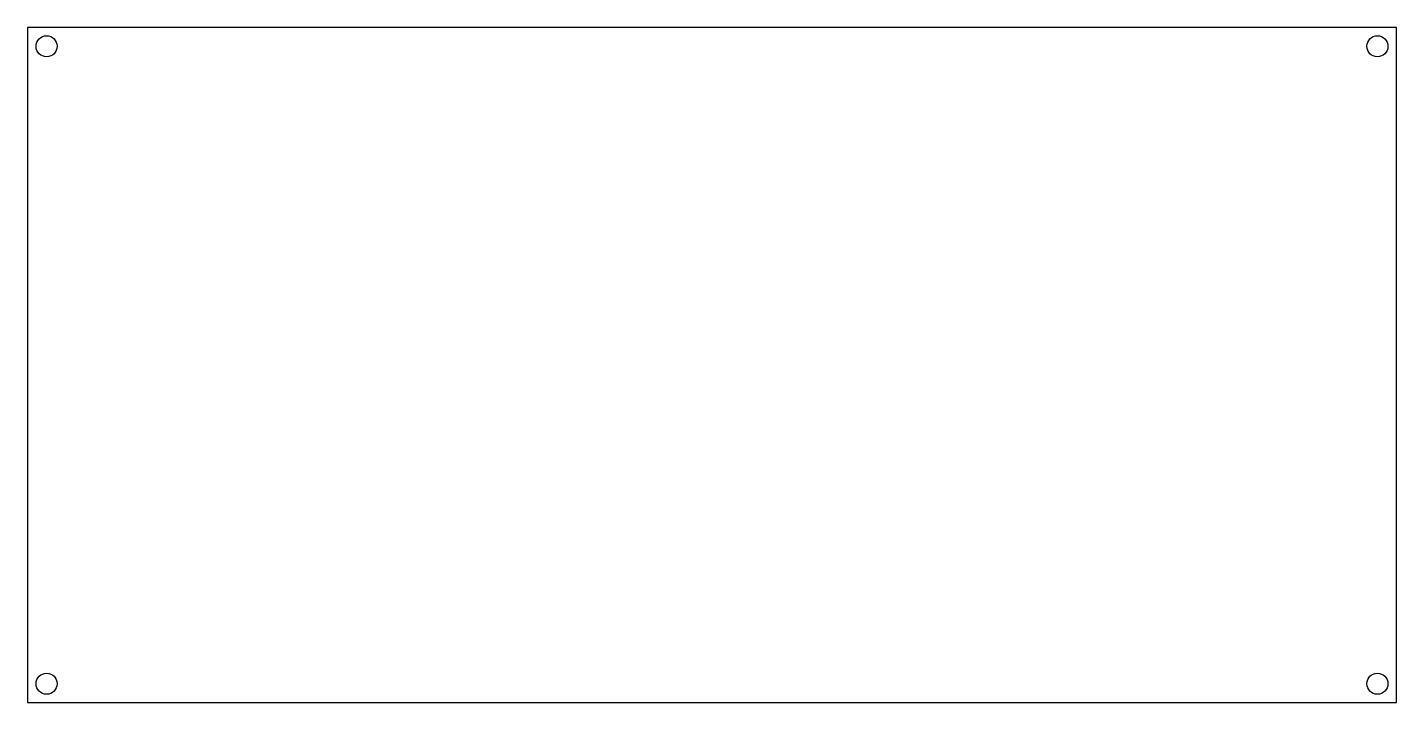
# Model space of a CAD drawing. Header units: millimetres. Extents: x -94 to 94, y -47 to 47.
import ezdxf

# ---------------------------------------------------------------- set-up
doc = ezdxf.new("R2010")
doc.units = ezdxf.units.MM

msp = doc.modelspace()

# ---------------------------------------------------------------- linework, layer by layer
at = {"color": 7, "linetype": 'Continuous', "lineweight": 25}
for p, q in [((94.4, 46.55), (-94.4, 46.55)), ((-94.4, 46.55), (-94.4, -46.55)), ((94.4, -46.55), (94.4, 46.55)), ((-94.4, -46.55), (94.4, -46.55))]:
    msp.add_line(p, q, dxfattribs=at)
for centre in [(-91.75, 43.9425), (91.75, 43.9425), (-91.75, -43.9425), (91.75, -43.9425)]:
    msp.add_circle(centre, 1.45, dxfattribs=at)

doc.saveas('drawing.dxf')
